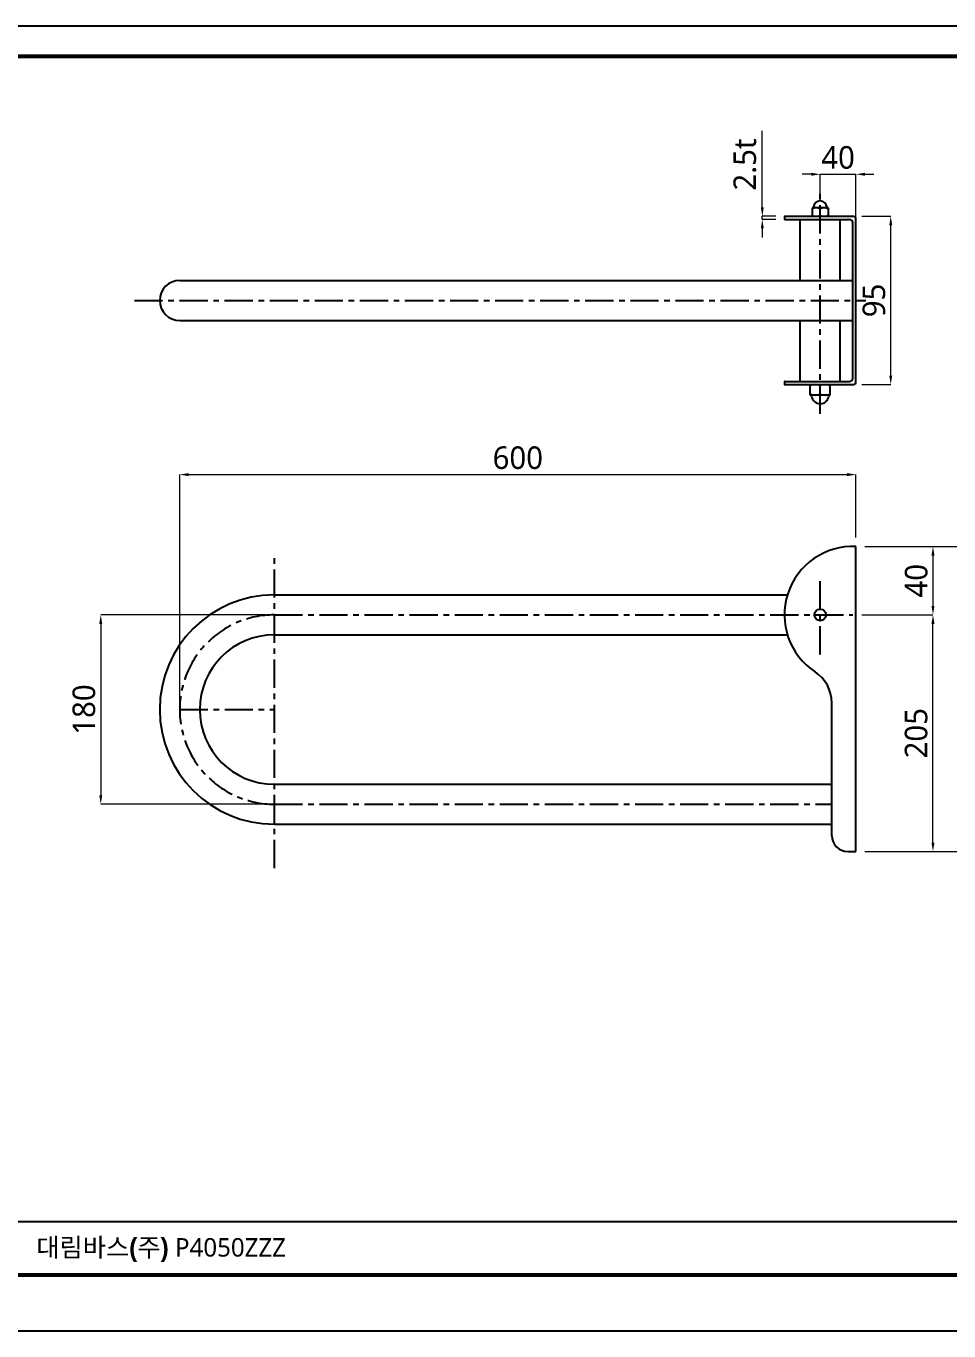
# Model space of a CAD drawing. Extents: x -323 to 790, y 0 to 579.
# Drawn here: x 150 to 559, y 0 to 579 of the extents above; entities that cross this region are included whole.
import ezdxf

# ---------------------------------------------------------------- set-up
doc = ezdxf.new("R2010")
doc.units = 0
doc.header["$LTSCALE"] = 10
doc.header["$MEASUREMENT"] = 0
doc.header["$PDMODE"] = 3
doc.header["$PDSIZE"] = -10
doc.linetypes.add('CENTER', pattern=[2, 1.25, -0.25, 0.25, -0.25])
doc.layers.get('0').update_dxf_attribs({"linetype": 'CONTINUOUS'})
doc.layers.get('DEFPOINTS').update_dxf_attribs({"linetype": 'CONTINUOUS'})
doc.styles.add('Daelim Dimension', font='NanumGothic.ttf')
doc.dimstyles.new('DEFAULT', dxfattribs={"dimscale": 2, "dimtxt": 2, "dimasz": 2, "dimexe": 0, "dimexo": 2, "dimgap": 1, "dimtad": 1, "dimdec": 0, "dimzin": 9, "dimdsep": 46, "dimtxsty": 'Daelim Dimension', "dimcen": 0.5, "dimclrd": 5, "dimclre": 5, "dimclrt": 256, "dimadec": 1, "dimazin": 0, "dimtfac": 1, "dimtdec": 0, "dimtix": 1, "dimtmove": 0, "dimatfit": 3, "dimfxl": 1, "dimtolj": 1, "dimtzin": 1, "dimlwd": 9, "dimlwe": 9, "dimarcsym": 0})

# ---------------------------------------------------------------- blocks, each defined once
blk = doc.blocks.new('*D59')
at = {"color": 5, "lineweight": 9, "transparency": 16777216}
for p, q in [((218.1, 279.61), (218.1, 379.81)), ((222.1, 379.81), (514.1, 379.81)), ((518.1, 351.9), (518.1, 379.81))]:
    blk.add_line(p, q, dxfattribs=at)
at = {"color": 5, "transparency": 16777216}
for points in [[(222.1, 380.48), (222.1, 379.14), (218.1, 379.81)], [(514.1, 380.48), (514.1, 379.14), (518.1, 379.81)]]:
    blk.add_solid(points, dxfattribs=at)
at = {"layer": 'DEFPOINTS', "color": 0, "transparency": 16777216}
for p in [(518.1, 379.81), (518.1, 347.9), (218.1, 275.61)]:
    blk.add_point(p, dxfattribs=at)
at = {"color": 7, "transparency": 16777216, "insert": (368.1, 387.25), "char_height": 10, "attachment_point": 5, "style": 'Daelim Dimension'}
blk.add_mtext('\\A1;600', dxfattribs=at)
blk = doc.blocks.new('*D4')
at = {"color": 5, "lineweight": 9, "transparency": 16777216}
for p, q in [((520.7, 317.6), (552.27, 317.6)), ((552.27, 216.63), (552.27, 313.6)), ((522.1, 212.63), (552.27, 212.63))]:
    blk.add_line(p, q, dxfattribs=at)
at = {"color": 5, "transparency": 16777216}
for points in [[(551.6, 313.6), (552.93, 313.6), (552.27, 317.6)], [(551.6, 216.63), (552.93, 216.63), (552.27, 212.63)]]:
    blk.add_solid(points, dxfattribs=at)
at = {"layer": 'DEFPOINTS', "color": 0, "transparency": 16777216}
for p in [(516.7, 317.6), (552.27, 317.6), (518.1, 212.63)]:
    blk.add_point(p, dxfattribs=at)
at = {"color": 7, "transparency": 16777216, "insert": (544.82, 265.11), "char_height": 10, "attachment_point": 5, "rotation": 90, "style": 'Daelim Dimension'}
blk.add_mtext('\\A1;205', dxfattribs=at)
blk = doc.blocks.new('*D1')
at = {"color": 5, "lineweight": 9, "transparency": 16777216}
for p, q in [((522.1, 347.9), (582.43, 347.9)), ((582.43, 216.63), (582.43, 343.9)), ((535.7, 212.63), (582.43, 212.63))]:
    blk.add_line(p, q, dxfattribs=at)
at = {"color": 5, "transparency": 16777216}
for points in [[(581.76, 343.9), (583.1, 343.9), (582.43, 347.9)], [(581.76, 216.63), (583.1, 216.63), (582.43, 212.63)]]:
    blk.add_solid(points, dxfattribs=at)
at = {"layer": 'DEFPOINTS', "color": 0, "transparency": 16777216}
for p in [(518.1, 347.9), (582.43, 347.9), (531.7, 212.63)]:
    blk.add_point(p, dxfattribs=at)
at = {"color": 7, "transparency": 16777216, "insert": (574.99, 280.26), "char_height": 10, "attachment_point": 5, "rotation": 90, "style": 'Daelim Dimension'}
blk.add_mtext('\\A1;245', dxfattribs=at)
blk = doc.blocks.new('*D5')
at = {"color": 5, "lineweight": 9, "transparency": 16777216}
for p, q in [((520.7, 494.39), (533.53, 494.39)), ((533.53, 423.74), (533.53, 490.39)), ((520.7, 419.74), (533.53, 419.74))]:
    blk.add_line(p, q, dxfattribs=at)
at = {"color": 5, "transparency": 16777216}
for points in [[(532.87, 490.39), (534.2, 490.39), (533.53, 494.39)], [(532.87, 423.74), (534.2, 423.74), (533.53, 419.74)]]:
    blk.add_solid(points, dxfattribs=at)
at = {"layer": 'DEFPOINTS', "color": 0, "transparency": 16777216}
for p in [(516.7, 494.39), (533.53, 494.39), (516.7, 419.74)]:
    blk.add_point(p, dxfattribs=at)
at = {"color": 7, "transparency": 16777216, "insert": (526.09, 457.07), "char_height": 10, "attachment_point": 5, "rotation": 90, "style": 'Daelim Dimension'}
blk.add_mtext('\\A1;95', dxfattribs=at)
blk = doc.blocks.new('*D2')
at = {"color": 5, "lineweight": 9, "transparency": 16777216}
for p, q in [((498.24, 513.03), (494.24, 513.03)), ((502.24, 504.28), (502.24, 513.03)), ((502.24, 513.03), (518.1, 513.03)), ((518.1, 492.56), (518.1, 513.03)), ((522.1, 513.03), (526.1, 513.03))]:
    blk.add_line(p, q, dxfattribs=at)
at = {"color": 5, "transparency": 16777216}
for points in [[(498.24, 513.7), (498.24, 512.36), (502.24, 513.03)], [(522.1, 513.7), (522.1, 512.36), (518.1, 513.03)]]:
    blk.add_solid(points, dxfattribs=at)
at = {"layer": 'DEFPOINTS', "color": 0, "transparency": 16777216}
for p in [(518.1, 513.03), (502.24, 500.28), (518.1, 488.56)]:
    blk.add_point(p, dxfattribs=at)
at = {"color": 7, "transparency": 16777216, "insert": (510.17, 520.44), "char_height": 10, "attachment_point": 5, "style": 'Daelim Dimension'}
blk.add_mtext('\\A1;40', dxfattribs=at)
blk = doc.blocks.new('*D6')
at = {"color": 5, "lineweight": 9, "transparency": 16777216}
for p, q in [((476.56, 498.39), (476.56, 532.31)), ((482.61, 494.39), (476.56, 494.39)), ((476.56, 492.99), (476.56, 494.39)), ((482.61, 492.99), (476.56, 492.99)), ((476.56, 488.99), (476.56, 484.99))]:
    blk.add_line(p, q, dxfattribs=at)
at = {"color": 5, "transparency": 16777216}
for points in [[(475.89, 498.39), (477.22, 498.39), (476.56, 494.39)], [(475.89, 488.99), (477.22, 488.99), (476.56, 492.99)]]:
    blk.add_solid(points, dxfattribs=at)
at = {"layer": 'DEFPOINTS', "color": 0, "transparency": 16777216}
for p in [(476.56, 492.99), (486.61, 494.39), (486.61, 492.99)]:
    blk.add_point(p, dxfattribs=at)
at = {"color": 7, "transparency": 16777216, "insert": (468.86, 517.35), "char_height": 10, "attachment_point": 5, "rotation": 90, "style": 'Daelim Dimension'}
blk.add_mtext('\\A1;2.5t', dxfattribs=at)
blk = doc.blocks.new('*D7')
at = {"color": 5, "lineweight": 9, "transparency": 16777216}
for p, q in [((522.1, 347.9), (552.27, 347.9)), ((552.27, 343.9), (552.27, 321.6)), ((520.7, 317.6), (552.27, 317.6))]:
    blk.add_line(p, q, dxfattribs=at)
at = {"color": 5, "transparency": 16777216}
for points in [[(551.6, 343.9), (552.93, 343.9), (552.27, 347.9)], [(551.6, 321.6), (552.93, 321.6), (552.27, 317.6)]]:
    blk.add_solid(points, dxfattribs=at)
at = {"layer": 'DEFPOINTS', "color": 0, "transparency": 16777216}
for p in [(518.1, 347.9), (516.7, 317.6), (552.27, 317.6)]:
    blk.add_point(p, dxfattribs=at)
at = {"color": 7, "transparency": 16777216, "insert": (544.86, 332.75), "char_height": 10, "attachment_point": 5, "rotation": 90, "style": 'Daelim Dimension'}
blk.add_mtext('\\A1;40', dxfattribs=at)
blk = doc.blocks.new('*D3')
at = {"color": 5, "lineweight": 9, "transparency": 16777216}
for p, q in [((256.09, 317.6), (183.08, 317.6)), ((183.08, 313.6), (183.08, 237.62)), ((256.09, 233.62), (183.08, 233.62))]:
    blk.add_line(p, q, dxfattribs=at)
at = {"color": 5, "transparency": 16777216}
for points in [[(182.41, 313.6), (183.75, 313.6), (183.08, 317.6)], [(182.41, 237.62), (183.75, 237.62), (183.08, 233.62)]]:
    blk.add_solid(points, dxfattribs=at)
at = {"layer": 'DEFPOINTS', "color": 0, "transparency": 16777216}
for p in [(260.09, 317.6), (183.08, 233.62), (260.09, 233.62)]:
    blk.add_point(p, dxfattribs=at)
at = {"color": 7, "transparency": 16777216, "insert": (175.64, 275.61), "char_height": 10, "attachment_point": 5, "rotation": 90, "style": 'Daelim Dimension'}
blk.add_mtext('\\A1;180', dxfattribs=at)

msp = doc.modelspace()

# ---------------------------------------------------------------- linework, layer by layer
at = {"color": 1, "linetype": 'CENTER'}
for p, q in [((502.24, 406.8), (502.24, 504.71)), ((198.03, 457.07), (522.45, 457.07)), ((260.09, 205.26), (260.09, 345.3)), ((502.24, 300.08), (502.24, 334.3)), ((260.09, 317.6), (516.7, 317.6)), ((218.1, 275.61), (260.09, 275.61)), ((260.09, 233.62), (507.37, 233.62))]:
    msp.add_line(p, q, dxfattribs=at)
at = {"linetype": 'ByBlock'}
for p, q in [((498.73, 498.12), (498.73, 494.39)), ((498.83, 498.12), (498.73, 498.12)), ((505.65, 498.12), (498.83, 498.12)), ((505.65, 498.12), (505.75, 498.12)), ((505.75, 498.12), (505.75, 494.39)), ((486.38, 494.16), (486.38, 493.23)), ((486.61, 494.39), (516.7, 494.39)), ((486.61, 492.99), (515.3, 492.99)), ((493.37, 465.93), (493.37, 492.99)), ((498.73, 494.39), (505.75, 494.39)), ((511.1, 465.93), (511.1, 492.99)), ((518.1, 421.14), (518.1, 492.99)), ((516.7, 422.54), (516.7, 491.59)), ((218.1, 465.93), (516.7, 465.93)), ((218.1, 448.2), (516.7, 448.2)), ((493.37, 421.14), (493.37, 448.2)), ((511.1, 421.14), (511.1, 448.2)), ((486.38, 420.91), (486.38, 419.98)), ((486.61, 421.14), (515.3, 421.14)), ((486.61, 419.74), (516.7, 419.74)), ((497.85, 415.08), (497.85, 419.74)), ((506.63, 415.08), (506.63, 419.74)), ((497.97, 415.08), (497.85, 415.08)), ((506.51, 415.08), (497.97, 415.08)), ((506.51, 415.08), (506.63, 415.08)), ((518.1, 212.63), (518.1, 347.9)), ((260.09, 326.47), (487.7, 326.47)), ((260.09, 308.74), (487.7, 308.74)), ((507.37, 219.62), (507.37, 278.64)), ((260.09, 242.49), (507.37, 242.49)), ((260.09, 224.76), (507.37, 224.76)), ((514.37, 212.63), (518.1, 212.63))]:
    msp.add_line(p, q, dxfattribs=at)
at = {"color": 5}
msp.add_line((12.7, 48.49), (648.72, 48.49), dxfattribs=at)
at = {"ltscale": 0.5}
msp.add_lwpolyline([(0, 0), (789.88, 0), (789.88, 578.76), (0, 578.76)], close=True, dxfattribs=at)
at = {"color": 5, "linetype": 'ByBlock', "lineweight": 200, "const_width": 1.82}
msp.add_lwpolyline([(12.7, 24.78), (777.1, 24.78), (777.1, 565.32), (12.7, 565.32)], close=True, dxfattribs=at)
at = {"linetype": 'ByBlock'}
msp.add_circle((502.24, 317.6), 2.57, dxfattribs=at)
for centre, radius, start, end in [((500.49, 493.82), 4.31, 65.97704, 114.02296), ((498.83, 498.5), 0.373, 270, 353.75987), ((502.24, 498.12), 3.06, 6.24013, 173.75987), ((503.99, 493.82), 4.31, 65.97704, 114.02296), ((505.65, 498.5), 0.373, 186.24013, 270), ((486.61, 494.16), 0.233, 90, 180), ((486.61, 493.23), 0.233, 180, 270), ((500.49, 498.7), 4.31, 245.97704, 294.02296), ((503.99, 498.7), 4.31, 245.97704, 294.02296), ((515.3, 491.59), 1.4, 0, 90), ((516.7, 492.99), 1.4, 0, 90), ((218.1, 457.07), 8.86, 90, 180), ((218.1, 457.07), 8.86, 180, 270), ((515.3, 422.54), 1.4, 270, 0), ((486.61, 420.91), 0.233, 90, 180), ((486.61, 419.98), 0.233, 180, 270), ((500.05, 414.36), 5.39, 65.97704, 114.02296), ((504.43, 414.36), 5.39, 65.97704, 114.02296), ((516.7, 421.14), 1.4, 270, 0), ((500.05, 420.46), 5.39, 245.97704, 294.02296), ((497.97, 414.61), 0.467, 6.24013, 90), ((502.24, 415.08), 3.83, 186.24013, 353.75987), ((504.43, 420.46), 5.39, 245.97704, 294.02296), ((506.51, 414.61), 0.467, 90, 173.75987), ((516.7, 317.6), 30.33, 87.35464, 236.63299), ((260.09, 275.61), 50.86, 90, 270), ((260.09, 275.61), 33.13, 90, 270), ((491.04, 278.64), 16.33, 0, 56.63299), ((514.37, 219.62), 7, 180, 270)]:
    msp.add_arc(centre, radius, start, end, dxfattribs=at)
at = {"color": 1, "linetype": 'CENTER'}
msp.add_arc((260.09, 275.61), 41.99, 90, 270, dxfattribs=at)

# ---------------------------------------------------------------- texts
at = {"color": 2, "insert": (154.51, 41.16), "char_height": 8.19804, "width": 362.8925, "attachment_point": 1, "style": 'Daelim Dimension'}
msp.add_mtext('대림바스{\\fPretendard Variable SemiBold|b0|i0|c129|p2;(}주{\\fPretendard Variable SemiBold|b0|i0|c129|p2;)} P4050ZZZ', dxfattribs=at)

# ---------------------------------------------------------------- dimensions: what is measured, and where the dimension line sits
for base, p1, p2, angle, text, picture, middle, dimtype in [((476.56, 492.99), (486.61, 494.39), (486.61, 492.99), 90, '2.5t', '*D6', (476.56, 517.35), 128), ((533.53, 494.39), (516.7, 419.74), (516.7, 494.39), 90, '95', '*D5', (533.53, 457.07), 128), ((518.1, 379.81), (218.1, 275.61), (518.1, 347.9), 180, '600', '*D59', (368.1, 379.81), 160), ((552.27, 317.6), (518.1, 347.9), (516.7, 317.6), 90, '40', '*D7', (552.27, 332.75), 128), ((582.43, 347.9), (531.7, 212.63), (518.1, 347.9), 90, '245', '*D1', (582.43, 280.26), 128), ((183.08, 233.62), (260.09, 317.6), (260.09, 233.62), 90, '180', '*D3', (183.08, 275.61), 128), ((552.27, 317.6), (518.1, 212.63), (516.7, 317.6), 90, '205', '*D4', (552.27, 265.11), 128)]:
    dim = msp.add_linear_dim(base=base, p1=p1, p2=p2, angle=angle, text=text, dimstyle='DEFAULT', override={"dimtxt": 5, "dimclrd": 5, "dimclre": 5, "dimclrt": 7})
    dim.commit()
    dim.dimension.update_dxf_attribs({"geometry": picture, "text_midpoint": middle, "dimtype": dimtype})
dim = msp.add_linear_dim(base=(518.1, 513.03), p1=(502.24, 500.28), p2=(518.1, 488.56), angle=180, text='40', dimstyle='DEFAULT', override={"dimtxt": 5, "dimclrd": 5, "dimclre": 5, "dimclrt": 7})
dim.commit()
dim.dimension.update_dxf_attribs({"geometry": '*D2', "text_midpoint": (510.17, 520.44)})

doc.saveas('drawing.dxf')
